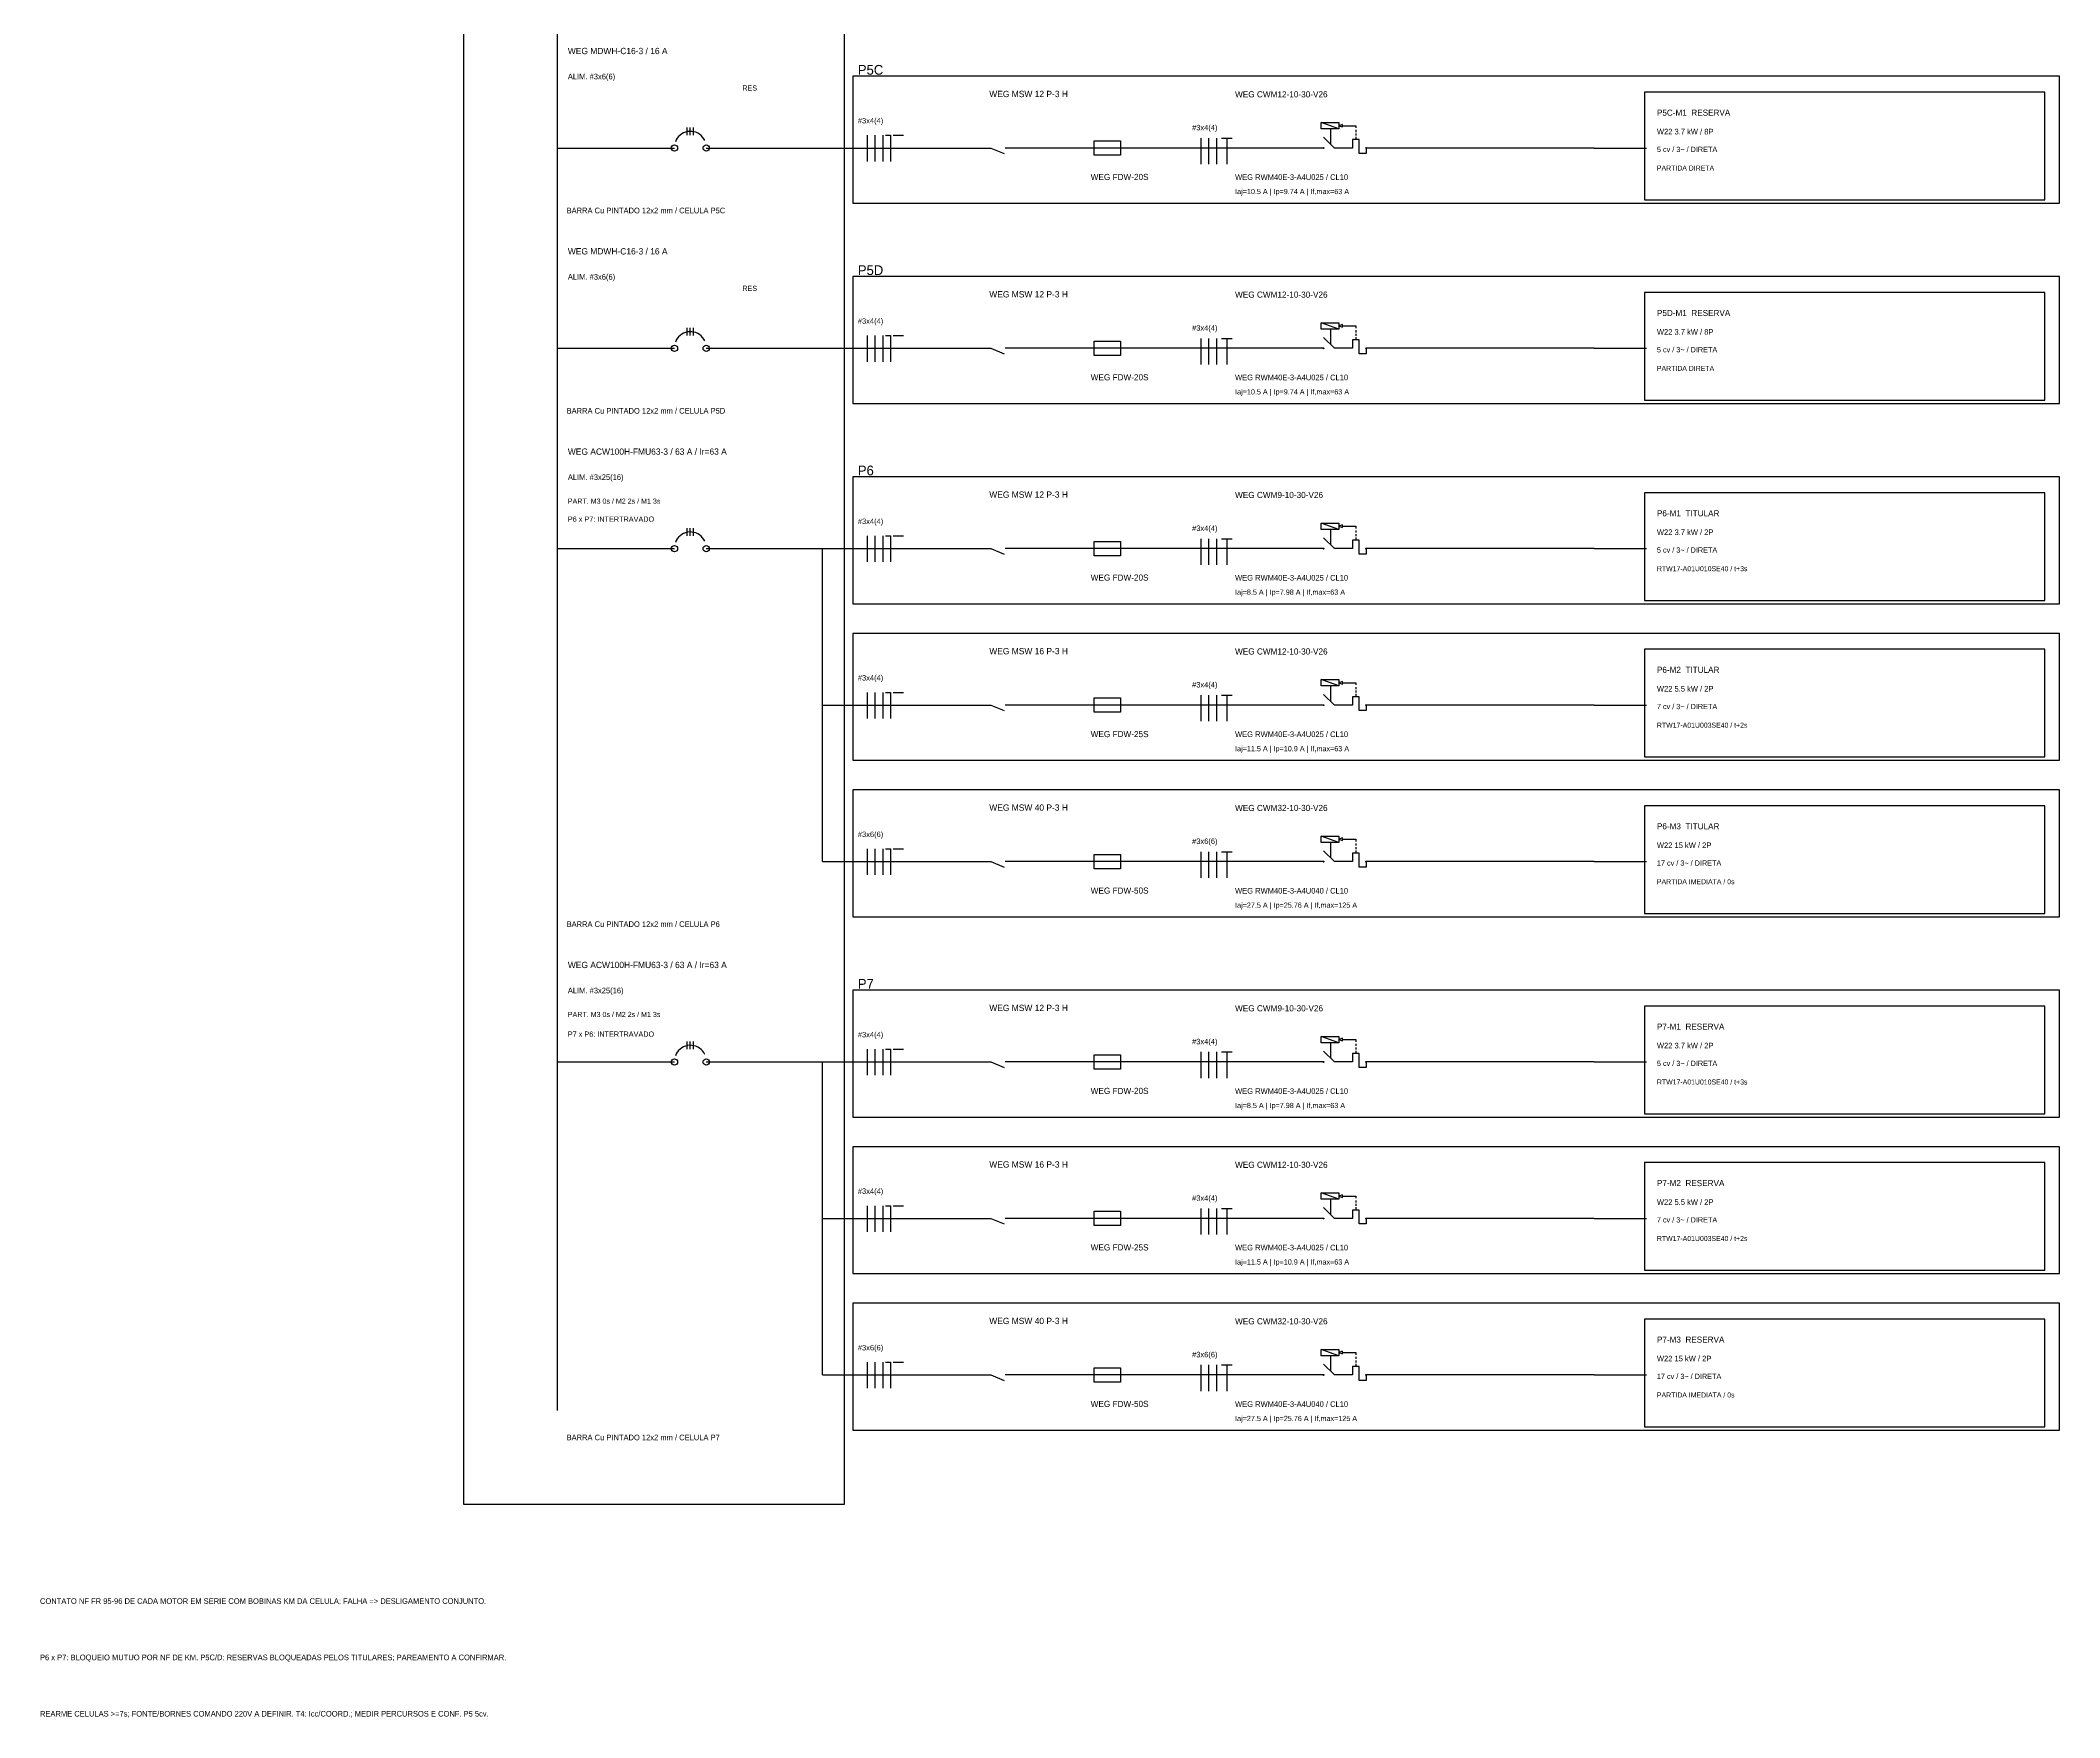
# Model space of a CAD drawing. Extents: x -543 to 641, y -96 to 322.
# Drawn here: x 93.06 to 141.45, y 6.4 to 46.59 of the extents above; entities that cross this region are included whole.
import ezdxf

# ---------------------------------------------------------------- set-up
doc = ezdxf.new("R2010")
doc.units = 0
doc.header["$MEASUREMENT"] = 0
for name, color, linetype in [('DIAGRAMA UNIFILAR', 80, 'Continuous'), ('ELET_TEXTO', 4, 'Continuous'), ('ELET_UNIFILAR_TEXTO', 4, 'Continuous'), ('ELT_UNIFILAR_DESENHO', 5, 'Continuous'), ('INF. UNIFILARES', 7, 'Continuous')]:
    doc.layers.add(name, color=color, linetype=linetype)

msp = doc.modelspace()

# ---------------------------------------------------------------- linework, layer by layer
at = {"layer": 'DIAGRAMA UNIFILAR'}
msp.add_lwpolyline([(103.202, 11.51), (112.332, 11.51), (112.332, 86.21), (103.202, 86.21)], close=True, dxfattribs=at)
at = {"layer": 'ELT_UNIFILAR_DESENHO'}
for p, q in [((105.452, 13.76), (105.452, 83.89)), ((124.18, 44.469), (123.759, 44.623)), ((124.268, 44.577), (124.18, 44.545)), ((124.18, 44.545), (124.268, 44.514)), ((124.268, 44.545), (124.268, 44.577)), ((124.268, 44.545), (124.585, 44.545)), ((124.268, 44.514), (124.268, 44.545)), ((124.585, 44.545), (124.585, 44.495)), ((108.561, 44.32), (108.561, 44.498)), ((108.561, 44.32), (108.561, 44.498)), ((108.637, 44.32), (108.637, 44.498)), ((108.637, 44.32), (108.637, 44.498)), ((108.714, 44.32), (108.714, 44.498)), ((108.714, 44.32), (108.714, 44.498)), ((112.872, 44.314), (112.872, 43.69)), ((113.06, 44.314), (113.06, 43.69)), ((113.247, 44.314), (113.247, 43.69)), ((113.312, 44.314), (113.436, 44.314)), ((113.436, 44.314), (113.436, 43.69)), ((113.498, 44.314), (113.748, 44.314)), ((120.872, 44.249), (120.872, 43.624)), ((121.059, 44.249), (121.059, 43.624)), ((121.246, 44.249), (121.246, 43.624)), ((121.37, 44.249), (121.62, 44.249)), ((121.495, 44.249), (121.495, 43.624)), ((124.076, 44.01), (123.812, 44.269)), ((123.98, 44.469), (123.98, 44.103)), ((124.669, 44.212), (124.506, 44.212)), ((124.506, 44.212), (124.506, 44.01)), ((124.585, 44.444), (124.585, 44.393)), ((124.585, 44.359), (124.585, 44.309)), ((124.585, 44.277), (124.585, 44.226)), ((124.669, 43.878), (124.669, 44.212)), ((105.452, 44.01), (108.256, 44.01)), ((109.019, 44.01), (111.802, 44.01)), ((111.802, 44.01), (115.838, 44.01)), ((123.812, 44.01), (116.179, 44.01)), ((124.506, 44.01), (124.076, 44.01)), ((124.831, 43.878), (124.669, 43.878)), ((130.295, 44.01), (124.831, 44.01)), ((124.831, 44.01), (124.831, 43.878)), ((130.295, 44.01), (131.552, 44.01)), ((108.561, 39.52), (108.561, 39.698)), ((108.561, 39.52), (108.561, 39.698)), ((108.637, 39.52), (108.637, 39.698)), ((108.637, 39.52), (108.637, 39.698)), ((108.714, 39.52), (108.714, 39.698)), ((108.714, 39.52), (108.714, 39.698)), ((124.18, 39.669), (123.759, 39.823)), ((124.268, 39.777), (124.18, 39.745)), ((124.18, 39.745), (124.268, 39.714)), ((124.268, 39.745), (124.268, 39.777)), ((124.268, 39.745), (124.585, 39.745)), ((124.268, 39.714), (124.268, 39.745)), ((124.585, 39.745), (124.585, 39.695)), ((105.452, 39.21), (108.256, 39.21)), ((109.019, 39.21), (111.802, 39.21)), ((111.802, 39.21), (115.838, 39.21)), ((112.872, 39.514), (112.872, 38.89)), ((113.06, 39.514), (113.06, 38.89)), ((113.247, 39.514), (113.247, 38.89)), ((113.312, 39.514), (113.436, 39.514)), ((113.436, 39.514), (113.436, 38.89)), ((113.498, 39.514), (113.748, 39.514)), ((123.812, 39.21), (116.179, 39.21)), ((120.872, 39.449), (120.872, 38.824)), ((121.059, 39.449), (121.059, 38.824)), ((121.246, 39.449), (121.246, 38.824)), ((121.37, 39.449), (121.62, 39.449)), ((121.495, 39.449), (121.495, 38.824)), ((124.076, 39.21), (123.812, 39.469)), ((123.98, 39.669), (123.98, 39.303)), ((124.506, 39.21), (124.076, 39.21)), ((124.669, 39.412), (124.506, 39.412)), ((124.506, 39.412), (124.506, 39.21)), ((124.585, 39.644), (124.585, 39.593)), ((124.585, 39.559), (124.585, 39.509)), ((124.585, 39.477), (124.585, 39.426)), ((124.669, 39.078), (124.669, 39.412)), ((130.295, 39.21), (124.831, 39.21)), ((124.831, 39.21), (124.831, 39.078)), ((130.295, 39.21), (131.552, 39.21)), ((124.831, 39.078), (124.669, 39.078)), ((108.561, 34.72), (108.561, 34.898)), ((108.561, 34.72), (108.561, 34.898)), ((108.637, 34.72), (108.637, 34.898)), ((108.637, 34.72), (108.637, 34.898)), ((108.714, 34.72), (108.714, 34.898)), ((108.714, 34.72), (108.714, 34.898)), ((124.18, 34.869), (123.759, 35.023)), ((123.98, 34.869), (123.98, 34.503)), ((124.268, 34.977), (124.18, 34.945)), ((124.18, 34.945), (124.268, 34.914)), ((124.268, 34.945), (124.268, 34.977)), ((124.268, 34.945), (124.585, 34.945)), ((124.268, 34.914), (124.268, 34.945)), ((124.585, 34.945), (124.585, 34.895)), ((124.585, 34.844), (124.585, 34.793)), ((105.452, 34.41), (108.256, 34.41)), ((109.019, 34.41), (111.802, 34.41)), ((111.802, 26.91), (111.802, 34.41)), ((111.802, 34.41), (115.838, 34.41)), ((112.872, 34.714), (112.872, 34.09)), ((113.06, 34.714), (113.06, 34.09)), ((113.247, 34.714), (113.247, 34.09)), ((113.312, 34.714), (113.436, 34.714)), ((113.436, 34.714), (113.436, 34.09)), ((113.498, 34.714), (113.748, 34.714)), ((123.812, 34.41), (116.179, 34.41)), ((120.872, 34.649), (120.872, 34.024)), ((121.059, 34.649), (121.059, 34.024)), ((121.246, 34.649), (121.246, 34.024)), ((121.37, 34.649), (121.62, 34.649)), ((121.495, 34.649), (121.495, 34.024)), ((124.076, 34.41), (123.812, 34.669)), ((124.506, 34.41), (124.076, 34.41)), ((124.669, 34.612), (124.506, 34.612)), ((124.506, 34.612), (124.506, 34.41)), ((124.585, 34.759), (124.585, 34.709)), ((124.585, 34.677), (124.585, 34.626)), ((124.669, 34.278), (124.669, 34.612)), ((130.295, 34.41), (124.831, 34.41)), ((124.831, 34.41), (124.831, 34.278)), ((130.295, 34.41), (131.552, 34.41)), ((124.831, 34.278), (124.669, 34.278)), ((124.18, 31.119), (123.759, 31.273)), ((123.98, 31.119), (123.98, 30.753)), ((124.268, 31.227), (124.18, 31.195)), ((124.18, 31.195), (124.268, 31.164)), ((124.268, 31.195), (124.268, 31.227)), ((124.268, 31.195), (124.585, 31.195)), ((124.268, 31.164), (124.268, 31.195)), ((124.585, 31.195), (124.585, 31.145)), ((124.585, 31.094), (124.585, 31.043)), ((124.585, 31.009), (124.585, 30.959)), ((111.802, 30.66), (115.838, 30.66)), ((112.872, 30.964), (112.872, 30.34)), ((113.06, 30.964), (113.06, 30.34)), ((113.247, 30.964), (113.247, 30.34)), ((113.312, 30.964), (113.436, 30.964)), ((113.436, 30.964), (113.436, 30.34)), ((113.498, 30.964), (113.748, 30.964)), ((123.812, 30.66), (116.179, 30.66)), ((120.872, 30.899), (120.872, 30.274)), ((121.059, 30.899), (121.059, 30.274)), ((121.246, 30.899), (121.246, 30.274)), ((121.37, 30.899), (121.62, 30.899)), ((121.495, 30.899), (121.495, 30.274)), ((124.076, 30.66), (123.812, 30.919)), ((124.506, 30.66), (124.076, 30.66)), ((124.669, 30.862), (124.506, 30.862)), ((124.506, 30.862), (124.506, 30.66)), ((124.585, 30.927), (124.585, 30.876)), ((124.669, 30.528), (124.669, 30.862)), ((124.831, 30.528), (124.669, 30.528)), ((130.295, 30.66), (124.831, 30.66)), ((124.831, 30.66), (124.831, 30.528)), ((130.295, 30.66), (131.552, 30.66)), ((112.872, 27.214), (112.872, 26.59)), ((113.06, 27.214), (113.06, 26.59)), ((113.247, 27.214), (113.247, 26.59)), ((113.312, 27.214), (113.436, 27.214)), ((113.436, 27.214), (113.436, 26.59)), ((113.498, 27.214), (113.748, 27.214)), ((120.872, 27.149), (120.872, 26.524)), ((121.059, 27.149), (121.059, 26.524)), ((121.246, 27.149), (121.246, 26.524)), ((121.37, 27.149), (121.62, 27.149)), ((121.495, 27.149), (121.495, 26.524)), ((124.18, 27.369), (123.759, 27.523)), ((124.076, 26.91), (123.812, 27.169)), ((123.98, 27.369), (123.98, 27.003)), ((124.268, 27.477), (124.18, 27.445)), ((124.18, 27.445), (124.268, 27.414)), ((124.268, 27.445), (124.268, 27.477)), ((124.268, 27.445), (124.585, 27.445)), ((124.268, 27.414), (124.268, 27.445)), ((124.669, 27.112), (124.506, 27.112)), ((124.506, 27.112), (124.506, 26.91)), ((124.585, 27.445), (124.585, 27.395)), ((124.585, 27.344), (124.585, 27.293)), ((124.585, 27.259), (124.585, 27.209)), ((124.585, 27.177), (124.585, 27.126)), ((124.669, 26.778), (124.669, 27.112)), ((111.802, 26.91), (115.838, 26.91)), ((123.812, 26.91), (116.179, 26.91)), ((124.506, 26.91), (124.076, 26.91)), ((124.831, 26.778), (124.669, 26.778)), ((130.295, 26.91), (124.831, 26.91)), ((124.831, 26.91), (124.831, 26.778)), ((130.295, 26.91), (131.552, 26.91)), ((108.561, 22.42), (108.561, 22.598)), ((108.561, 22.42), (108.561, 22.598)), ((108.637, 22.42), (108.637, 22.598)), ((108.637, 22.42), (108.637, 22.598)), ((108.714, 22.42), (108.714, 22.598)), ((108.714, 22.42), (108.714, 22.598)), ((112.872, 22.414), (112.872, 21.79)), ((113.06, 22.414), (113.06, 21.79)), ((113.247, 22.414), (113.247, 21.79)), ((113.312, 22.414), (113.436, 22.414)), ((113.436, 22.414), (113.436, 21.79)), ((113.498, 22.414), (113.748, 22.414)), ((120.872, 22.349), (120.872, 21.724)), ((121.059, 22.349), (121.059, 21.724)), ((121.246, 22.349), (121.246, 21.724)), ((121.37, 22.349), (121.62, 22.349)), ((121.495, 22.349), (121.495, 21.724)), ((124.18, 22.569), (123.759, 22.723)), ((124.076, 22.11), (123.812, 22.369)), ((123.98, 22.569), (123.98, 22.203)), ((124.268, 22.677), (124.18, 22.645)), ((124.18, 22.645), (124.268, 22.614)), ((124.268, 22.645), (124.268, 22.677)), ((124.268, 22.645), (124.585, 22.645)), ((124.268, 22.614), (124.268, 22.645)), ((124.669, 22.312), (124.506, 22.312)), ((124.506, 22.312), (124.506, 22.11)), ((124.585, 22.645), (124.585, 22.595)), ((124.585, 22.544), (124.585, 22.493)), ((124.585, 22.459), (124.585, 22.409)), ((124.585, 22.377), (124.585, 22.326)), ((124.669, 21.978), (124.669, 22.312)), ((105.452, 22.11), (108.256, 22.11)), ((109.019, 22.11), (111.802, 22.11)), ((111.802, 14.61), (111.802, 22.11)), ((111.802, 22.11), (115.838, 22.11)), ((123.812, 22.11), (116.179, 22.11)), ((124.506, 22.11), (124.076, 22.11)), ((124.831, 21.978), (124.669, 21.978)), ((130.295, 22.11), (124.831, 22.11)), ((124.831, 22.11), (124.831, 21.978)), ((130.295, 22.11), (131.552, 22.11)), ((124.18, 18.819), (123.759, 18.973)), ((124.268, 18.927), (124.18, 18.895)), ((124.18, 18.895), (124.268, 18.864)), ((124.268, 18.895), (124.268, 18.927)), ((124.268, 18.895), (124.585, 18.895)), ((124.268, 18.864), (124.268, 18.895)), ((124.585, 18.895), (124.585, 18.845)), ((112.872, 18.664), (112.872, 18.04)), ((113.06, 18.664), (113.06, 18.04)), ((113.247, 18.664), (113.247, 18.04)), ((113.312, 18.664), (113.436, 18.664)), ((113.436, 18.664), (113.436, 18.04)), ((113.498, 18.664), (113.748, 18.664)), ((120.872, 18.599), (120.872, 17.974)), ((121.059, 18.599), (121.059, 17.974)), ((121.246, 18.599), (121.246, 17.974)), ((121.37, 18.599), (121.62, 18.599)), ((121.495, 18.599), (121.495, 17.974)), ((124.076, 18.36), (123.812, 18.619)), ((123.98, 18.819), (123.98, 18.453)), ((124.669, 18.562), (124.506, 18.562)), ((124.506, 18.562), (124.506, 18.36)), ((124.585, 18.794), (124.585, 18.743)), ((124.585, 18.709), (124.585, 18.659)), ((124.585, 18.627), (124.585, 18.576)), ((124.669, 18.228), (124.669, 18.562)), ((111.802, 18.36), (115.838, 18.36)), ((123.812, 18.36), (116.179, 18.36)), ((124.506, 18.36), (124.076, 18.36)), ((124.831, 18.228), (124.669, 18.228)), ((130.295, 18.36), (124.831, 18.36)), ((124.831, 18.36), (124.831, 18.228)), ((130.295, 18.36), (131.552, 18.36)), ((124.18, 15.069), (123.759, 15.223)), ((123.98, 15.069), (123.98, 14.703)), ((124.268, 15.177), (124.18, 15.145)), ((124.18, 15.145), (124.268, 15.114)), ((124.268, 15.145), (124.268, 15.177)), ((124.268, 15.145), (124.585, 15.145)), ((124.268, 15.114), (124.268, 15.145)), ((124.585, 15.145), (124.585, 15.095)), ((124.585, 15.044), (124.585, 14.993)), ((111.802, 14.61), (115.838, 14.61)), ((112.872, 14.914), (112.872, 14.29)), ((113.06, 14.914), (113.06, 14.29)), ((113.247, 14.914), (113.247, 14.29)), ((113.312, 14.914), (113.436, 14.914)), ((113.436, 14.914), (113.436, 14.29)), ((113.498, 14.914), (113.748, 14.914)), ((123.812, 14.61), (116.179, 14.61)), ((120.872, 14.849), (120.872, 14.224)), ((121.059, 14.849), (121.059, 14.224)), ((121.246, 14.849), (121.246, 14.224)), ((121.37, 14.849), (121.62, 14.849)), ((121.495, 14.849), (121.495, 14.224)), ((124.076, 14.61), (123.812, 14.869)), ((124.506, 14.61), (124.076, 14.61)), ((124.669, 14.812), (124.506, 14.812)), ((124.506, 14.812), (124.506, 14.61)), ((124.585, 14.959), (124.585, 14.909)), ((124.585, 14.877), (124.585, 14.826)), ((124.669, 14.478), (124.669, 14.812)), ((130.295, 14.61), (124.831, 14.61)), ((124.831, 14.61), (124.831, 14.478)), ((130.295, 14.61), (131.552, 14.61)), ((124.831, 14.478), (124.669, 14.478))]:
    msp.add_line(p, q, dxfattribs=at)
at = {"layer": 'ELT_UNIFILAR_DESENHO', "linetype": 'Continuous'}
for p, q in [((115.838, 44.01), (116.159, 43.881)), ((115.838, 39.21), (116.159, 39.081)), ((115.838, 34.41), (116.159, 34.281)), ((115.838, 30.66), (116.159, 30.531)), ((115.838, 26.91), (116.159, 26.781)), ((115.838, 22.11), (116.159, 21.981)), ((115.838, 18.36), (116.159, 18.231)), ((115.838, 14.61), (116.159, 14.481))]:
    msp.add_line(p, q, dxfattribs=at)
at = {"layer": 'ELT_UNIFILAR_DESENHO'}
for points in [[(112.532, 42.69), (141.452, 42.69), (141.452, 45.73), (112.532, 45.73)], [(124.18, 44.469), (123.759, 44.469), (123.759, 44.623), (124.18, 44.623)], [(112.532, 37.89), (141.452, 37.89), (141.452, 40.93), (112.532, 40.93)], [(124.18, 39.669), (123.759, 39.669), (123.759, 39.823), (124.18, 39.823)], [(112.532, 33.09), (141.452, 33.09), (141.452, 36.13), (112.532, 36.13)], [(124.18, 34.869), (123.759, 34.869), (123.759, 35.023), (124.18, 35.023)], [(112.532, 29.34), (141.452, 29.34), (141.452, 32.38), (112.532, 32.38)], [(124.18, 31.119), (123.759, 31.119), (123.759, 31.273), (124.18, 31.273)], [(112.532, 25.59), (141.452, 25.59), (141.452, 28.63), (112.532, 28.63)], [(124.18, 27.369), (123.759, 27.369), (123.759, 27.523), (124.18, 27.523)], [(112.532, 20.79), (141.452, 20.79), (141.452, 23.83), (112.532, 23.83)], [(124.18, 22.569), (123.759, 22.569), (123.759, 22.723), (124.18, 22.723)], [(112.532, 17.04), (141.452, 17.04), (141.452, 20.08), (112.532, 20.08)], [(124.18, 18.819), (123.759, 18.819), (123.759, 18.973), (124.18, 18.973)], [(112.532, 13.29), (141.452, 13.29), (141.452, 16.33), (112.532, 16.33)], [(124.18, 15.069), (123.759, 15.069), (123.759, 15.223), (124.18, 15.223)]]:
    msp.add_lwpolyline(points, close=True, dxfattribs=at)
for points in [[(108.983, 44.189), (108.959, 44.233), (108.93, 44.273), (108.895, 44.309), (108.856, 44.34), (108.814, 44.366), (108.768, 44.386), (108.72, 44.4), (108.671, 44.408), (108.621, 44.409), (108.571, 44.404), (108.523, 44.392), (108.476, 44.374), (108.433, 44.35), (108.392, 44.32), (108.356, 44.286), (108.325, 44.247), (108.299, 44.204), (108.279, 44.158)], [(108.983, 39.389), (108.959, 39.433), (108.93, 39.473), (108.895, 39.509), (108.856, 39.54), (108.814, 39.566), (108.768, 39.586), (108.72, 39.6), (108.671, 39.608), (108.621, 39.609), (108.571, 39.604), (108.523, 39.592), (108.476, 39.574), (108.433, 39.55), (108.392, 39.52), (108.356, 39.486), (108.325, 39.447), (108.299, 39.404), (108.279, 39.358)], [(108.983, 34.589), (108.959, 34.633), (108.93, 34.673), (108.895, 34.709), (108.856, 34.74), (108.814, 34.766), (108.768, 34.786), (108.72, 34.8), (108.671, 34.808), (108.621, 34.809), (108.571, 34.804), (108.523, 34.792), (108.476, 34.774), (108.433, 34.75), (108.392, 34.72), (108.356, 34.686), (108.325, 34.647), (108.299, 34.604), (108.279, 34.558)], [(108.983, 22.289), (108.959, 22.333), (108.93, 22.373), (108.895, 22.409), (108.856, 22.44), (108.814, 22.466), (108.768, 22.486), (108.72, 22.5), (108.671, 22.508), (108.621, 22.509), (108.571, 22.504), (108.523, 22.492), (108.476, 22.474), (108.433, 22.45), (108.392, 22.42), (108.356, 22.386), (108.325, 22.347), (108.299, 22.304), (108.279, 22.258)]]:
    msp.add_lwpolyline(points, dxfattribs=at)
at = {"layer": 'ELT_UNIFILAR_DESENHO', "linetype": 'Continuous'}
for points in [[(118.315, 44.183), (118.946, 44.183), (118.946, 43.838), (118.315, 43.838)], [(118.315, 39.383), (118.946, 39.383), (118.946, 39.038), (118.315, 39.038)], [(118.315, 34.583), (118.946, 34.583), (118.946, 34.238), (118.315, 34.238)], [(118.315, 30.833), (118.946, 30.833), (118.946, 30.488), (118.315, 30.488)], [(118.315, 27.083), (118.946, 27.083), (118.946, 26.738), (118.315, 26.738)], [(118.315, 22.283), (118.946, 22.283), (118.946, 21.938), (118.315, 21.938)], [(118.315, 18.533), (118.946, 18.533), (118.946, 18.188), (118.315, 18.188)], [(118.315, 14.783), (118.946, 14.783), (118.946, 14.438), (118.315, 14.438)]]:
    msp.add_lwpolyline(points, close=True, dxfattribs=at)
at = {"layer": 'ELT_UNIFILAR_DESENHO'}
for centre in [(108.256, 44.01), (109.019, 44.01), (108.256, 39.21), (109.019, 39.21), (108.256, 34.41), (109.019, 34.41), (108.256, 22.11), (109.019, 22.11)]:
    msp.add_circle(centre, 0.0763, dxfattribs=at)
at = {"layer": 'ELT_UNIFILAR_DESENHO', "linetype": 'Continuous'}
for centre in [(123.812, 44.01), (124.831, 44.01), (123.812, 39.21), (124.831, 39.21), (123.812, 34.41), (124.831, 34.41), (123.812, 30.66), (124.831, 30.66), (123.812, 26.91), (124.831, 26.91), (123.812, 22.11), (124.831, 22.11), (123.812, 18.36), (124.831, 18.36), (123.812, 14.61), (124.831, 14.61)]:
    msp.add_circle(centre, 0.0105, dxfattribs=at)
at = {"layer": 'INF. UNIFILARES'}
for p, q in [((141.102, 45.35), (131.502, 45.35)), ((131.502, 45.35), (131.502, 42.77)), ((141.102, 42.77), (141.102, 45.35)), ((131.502, 42.77), (141.102, 42.77)), ((141.102, 40.55), (131.502, 40.55)), ((131.502, 40.55), (131.502, 37.97)), ((141.102, 37.97), (141.102, 40.55)), ((131.502, 37.97), (141.102, 37.97)), ((141.102, 35.75), (131.502, 35.75)), ((131.502, 35.75), (131.502, 33.17)), ((141.102, 33.17), (141.102, 35.75)), ((131.502, 33.17), (141.102, 33.17)), ((141.102, 32), (131.502, 32)), ((131.502, 32), (131.502, 29.42)), ((141.102, 29.42), (141.102, 32)), ((131.502, 29.42), (141.102, 29.42)), ((141.102, 28.25), (131.502, 28.25)), ((131.502, 28.25), (131.502, 25.67)), ((141.102, 25.67), (141.102, 28.25)), ((131.502, 25.67), (141.102, 25.67)), ((141.102, 23.45), (131.502, 23.45)), ((131.502, 23.45), (131.502, 20.87)), ((141.102, 20.87), (141.102, 23.45)), ((131.502, 20.87), (141.102, 20.87)), ((141.102, 19.7), (131.502, 19.7)), ((131.502, 19.7), (131.502, 17.12)), ((141.102, 17.12), (141.102, 19.7)), ((131.502, 17.12), (141.102, 17.12)), ((141.102, 15.95), (131.502, 15.95)), ((131.502, 15.95), (131.502, 13.37)), ((141.102, 13.37), (141.102, 15.95)), ((131.502, 13.37), (141.102, 13.37))]:
    msp.add_line(p, q, dxfattribs=at)

# ---------------------------------------------------------------- texts
at = {"layer": 'ELET_TEXTO', "attachment_point": 1}
for s, insert, char_height in [('WEG CWM12-10-30-V26', (121.692, 45.37), 0.147), ('WEG FDW-20S', (118.232, 43.39), 0.147), ('WEG RWM40E-3-A4U025 / CL10', (121.692, 43.38), 0.135), ('Iaj=10.5 A | Ip=9.74 A | If,max=63 A', (121.692, 43.03), 0.125), ('WEG CWM12-10-30-V26', (121.692, 40.57), 0.147), ('WEG FDW-20S', (118.232, 38.59), 0.147), ('WEG RWM40E-3-A4U025 / CL10', (121.692, 38.58), 0.135), ('Iaj=10.5 A | Ip=9.74 A | If,max=63 A', (121.692, 38.23), 0.125), ('WEG CWM9-10-30-V26', (121.692, 35.77), 0.147), ('WEG FDW-20S', (118.232, 33.79), 0.147), ('WEG RWM40E-3-A4U025 / CL10', (121.692, 33.78), 0.135), ('Iaj=8.5 A | Ip=7.98 A | If,max=63 A', (121.692, 33.43), 0.125), ('WEG CWM12-10-30-V26', (121.692, 32.02), 0.147), ('WEG FDW-25S', (118.232, 30.04), 0.147), ('WEG RWM40E-3-A4U025 / CL10', (121.692, 30.03), 0.135), ('Iaj=11.5 A | Ip=10.9 A | If,max=63 A', (121.692, 29.68), 0.125), ('WEG CWM32-10-30-V26', (121.692, 28.27), 0.147), ('WEG FDW-50S', (118.232, 26.29), 0.147), ('WEG RWM40E-3-A4U040 / CL10', (121.692, 26.28), 0.135), ('Iaj=27.5 A | Ip=25.76 A | If,max=125 A', (121.692, 25.93), 0.125), ('WEG CWM9-10-30-V26', (121.692, 23.47), 0.147), ('WEG FDW-20S', (118.232, 21.49), 0.147), ('WEG RWM40E-3-A4U025 / CL10', (121.692, 21.48), 0.135), ('Iaj=8.5 A | Ip=7.98 A | If,max=63 A', (121.692, 21.13), 0.125), ('WEG CWM12-10-30-V26', (121.692, 19.72), 0.147), ('WEG FDW-25S', (118.232, 17.74), 0.147), ('WEG RWM40E-3-A4U025 / CL10', (121.692, 17.73), 0.135), ('Iaj=11.5 A | Ip=10.9 A | If,max=63 A', (121.692, 17.38), 0.125), ('WEG CWM32-10-30-V26', (121.692, 15.97), 0.147), ('WEG FDW-50S', (118.232, 13.99), 0.147), ('WEG RWM40E-3-A4U040 / CL10', (121.692, 13.98), 0.135), ('Iaj=27.5 A | Ip=25.76 A | If,max=125 A', (121.692, 13.63), 0.125)]:
    msp.add_mtext(s, dxfattribs=dict(at, insert=insert, char_height=char_height))
at = {"layer": 'ELET_UNIFILAR_TEXTO', "attachment_point": 1}
for s, insert, char_height in [('WEG MDWH-C16-3 / 16 A', (105.702, 46.41), 0.151), ('P5C', (112.652, 46), 0.234), ('ALIM. #3x6(6)', (105.702, 45.79), 0.135), ('RES', (109.882, 45.51), 0.125), ('WEG MSW 12 P-3 H', (115.802, 45.38), 0.151), ('#3x4(4)', (112.652, 44.73), 0.13), ('#3x4(4)', (120.662, 44.564), 0.13), ('P5C-M1  RESERVA', (131.802, 44.93), 0.146), ('W22 3.7 kW / 8P', (131.802, 44.47), 0.135), ('5 cv / 3~ / DIRETA', (131.802, 44.04), 0.126), ('PARTIDA DIRETA', (131.802, 43.59), 0.12), ('BARRA Cu PINTADO 12x2 mm / CELULA P5C', (105.672, 42.58), 0.135), ('WEG MDWH-C16-3 / 16 A', (105.702, 41.61), 0.151), ('P5D', (112.652, 41.2), 0.234), ('ALIM. #3x6(6)', (105.702, 40.99), 0.135), ('RES', (109.882, 40.71), 0.125), ('WEG MSW 12 P-3 H', (115.802, 40.58), 0.151), ('#3x4(4)', (112.652, 39.93), 0.13), ('#3x4(4)', (120.662, 39.764), 0.13), ('P5D-M1  RESERVA', (131.802, 40.13), 0.146), ('W22 3.7 kW / 8P', (131.802, 39.67), 0.135), ('5 cv / 3~ / DIRETA', (131.802, 39.24), 0.126), ('PARTIDA DIRETA', (131.802, 38.79), 0.12), ('BARRA Cu PINTADO 12x2 mm / CELULA P5D', (105.672, 37.78), 0.135), ('WEG ACW100H-FMU63-3 / 63 A / Ir=63 A', (105.702, 36.81), 0.151), ('P6', (112.652, 36.4), 0.234), ('ALIM. #3x25(16)', (105.702, 36.19), 0.135), ('PART. M3 0s / M2 2s / M1 3s', (105.702, 35.61), 0.123), ('WEG MSW 12 P-3 H', (115.802, 35.78), 0.151), ('P6-M1  TITULAR', (131.802, 35.33), 0.146), ('P6 x P7: INTERTRAVADO', (105.702, 35.18), 0.126), ('#3x4(4)', (112.652, 35.13), 0.13), ('#3x4(4)', (120.662, 34.964), 0.13), ('W22 3.7 kW / 2P', (131.802, 34.87), 0.135), ('5 cv / 3~ / DIRETA', (131.802, 34.44), 0.126), ('RTW17-A01U010SE40 / t+3s', (131.802, 33.99), 0.12), ('WEG MSW 16 P-3 H', (115.802, 32.03), 0.151), ('P6-M2  TITULAR', (131.802, 31.58), 0.146), ('#3x4(4)', (112.652, 31.38), 0.13), ('#3x4(4)', (120.662, 31.214), 0.13), ('W22 5.5 kW / 2P', (131.802, 31.12), 0.135), ('7 cv / 3~ / DIRETA', (131.802, 30.69), 0.126), ('RTW17-A01U003SE40 / t+2s', (131.802, 30.24), 0.12), ('WEG MSW 40 P-3 H', (115.802, 28.28), 0.151), ('#3x6(6)', (112.652, 27.63), 0.13), ('P6-M3  TITULAR', (131.802, 27.83), 0.146), ('#3x6(6)', (120.662, 27.464), 0.13), ('W22 15 kW / 2P', (131.802, 27.37), 0.135), ('17 cv / 3~ / DIRETA', (131.802, 26.94), 0.126), ('PARTIDA IMEDIATA / 0s', (131.802, 26.49), 0.12), ('BARRA Cu PINTADO 12x2 mm / CELULA P6', (105.672, 25.48), 0.135), ('WEG ACW100H-FMU63-3 / 63 A / Ir=63 A', (105.702, 24.51), 0.151), ('ALIM. #3x25(16)', (105.702, 23.89), 0.135), ('P7', (112.652, 24.1), 0.234), ('PART. M3 0s / M2 2s / M1 3s', (105.702, 23.31), 0.123), ('WEG MSW 12 P-3 H', (115.802, 23.48), 0.151), ('P7 x P6: INTERTRAVADO', (105.702, 22.84), 0.126), ('#3x4(4)', (112.652, 22.83), 0.13), ('P7-M1  RESERVA', (131.802, 23.03), 0.146), ('#3x4(4)', (120.662, 22.664), 0.13), ('W22 3.7 kW / 2P', (131.802, 22.57), 0.135), ('5 cv / 3~ / DIRETA', (131.802, 22.14), 0.126), ('RTW17-A01U010SE40 / t+3s', (131.802, 21.69), 0.12), ('WEG MSW 16 P-3 H', (115.802, 19.73), 0.151), ('#3x4(4)', (112.652, 19.08), 0.13), ('#3x4(4)', (120.662, 18.914), 0.13), ('P7-M2  RESERVA', (131.802, 19.28), 0.146), ('W22 5.5 kW / 2P', (131.802, 18.82), 0.135), ('7 cv / 3~ / DIRETA', (131.802, 18.39), 0.126), ('RTW17-A01U003SE40 / t+2s', (131.802, 17.94), 0.12), ('WEG MSW 40 P-3 H', (115.802, 15.98), 0.151), ('P7-M3  RESERVA', (131.802, 15.53), 0.146), ('#3x6(6)', (112.652, 15.33), 0.13), ('#3x6(6)', (120.662, 15.164), 0.13), ('W22 15 kW / 2P', (131.802, 15.07), 0.135), ('17 cv / 3~ / DIRETA', (131.802, 14.64), 0.126), ('PARTIDA IMEDIATA / 0s', (131.802, 14.19), 0.12), ('BARRA Cu PINTADO 12x2 mm / CELULA P7', (105.672, 13.18), 0.135), ('CONTATO NF FR 95-96 DE CADA MOTOR EM SERIE COM BOBINAS KM DA CELULA: FALHA => DESLIGAMENTO CONJUNTO.', (93.052, 9.26), 0.135), ('P6 x P7: BLOQUEIO MUTUO POR NF DE KM. P5C/D: RESERVAS BLOQUEADAS PELOS TITULARES; PAREAMENTO A CONFIRMAR.', (93.052, 7.91), 0.135), ('REARME CELULAS >=7s; FONTE/BORNES COMANDO 220V A DEFINIR. T4: Icc/COORD.; MEDIR PERCURSOS E CONF. P5 5cv.', (93.052, 6.56), 0.135)]:
    msp.add_mtext(s, dxfattribs=dict(at, insert=insert, char_height=char_height))

doc.saveas('drawing.dxf')
